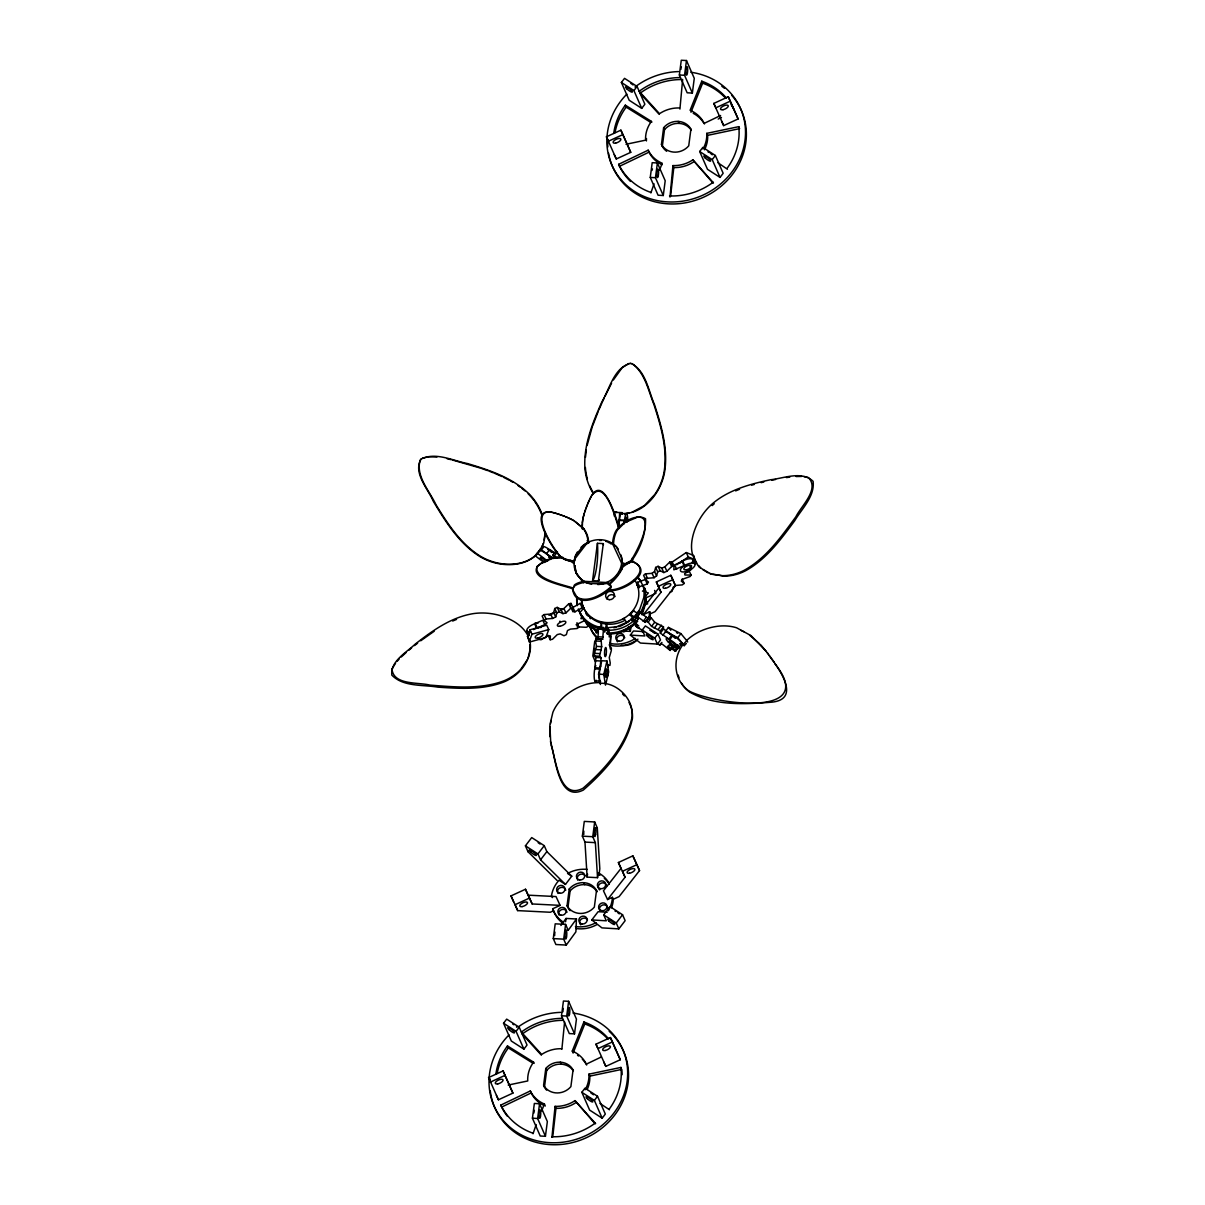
<?xml version="1.0" encoding="UTF-8"?>
<svg xmlns="http://www.w3.org/2000/svg" width="1205" height="1205" viewBox="0 0 1205 1205"><rect width="100%" height="100%" fill="white"/><g stroke="black" fill="none" stroke-linecap="round" stroke-linejoin="round"><path stroke-width="1.5" d="M594.381 655.942L599.578 656.213L601.129 657.719L599.924 669.091L594.728 668.82L595.933 657.448L594.381 655.942L594.442 653.321L596.49 646.377L595.511 640.955L595.827 638.499L602.651 639.283L603.6 627.534L598.403 627.263L598.057 636.782L597.454 639.012L595.827 638.499M599.578 656.213L601.687 646.663L601.024 638.77M582.301 523.949L582.437 529.221M576.954 622.684L578.987 627.082L577.12 628.528L570.507 629.085L567.48 630.561L566.365 634.628L563.955 635.743L560.25 633.89L557.267 634.583L552.477 639.283L550.173 639.75L550.354 635.984L548.215 635.698L541.015 639.765L539.433 639.463M570.869 605.889L570.989 603.389L568.685 603.856L563.895 608.555L560.912 609.248L557.192 607.38L554.782 608.495L553.667 612.562L555.716 616.96L552.688 618.436L546.076 618.993L544.208 620.455L547.085 622.804L544.826 624.672L536.647 628.212L534.598 623.813L542.777 620.274L544.826 624.672M580.735 611.568L583.762 608.058L582.181 607.757L574.981 611.824L572.842 611.553L573.023 607.787L570.718 608.254L565.928 612.938L562.946 613.631L559.24 611.779L557.192 607.38M671.848 564.181L671.968 561.666L669.664 562.133L664.874 566.832L661.786 568.173L658.081 566.305L655.656 567.419L654.556 571.501L652.071 573.324L645.458 573.866L643.591 575.327L645.624 579.726L648.501 582.075L647.281 583.898L639.539 586.715L638.71 588.115L636.662 583.717L637.49 582.316L645.232 579.5L646.452 577.677M671.968 561.666L674.017 566.064L673.836 569.829L684.711 565.431L682.663 561.033L674.649 564.949L676.698 569.347M574.725 565.793L576.457 573.414M614.279 516.056L614.46 512.336L617.081 512.366L614.204 511.839M618.993 525.606L619.656 512.622L622.744 513.526M544.991 533.047L544.238 540.051M545.368 532.64L543.771 542.928L538.936 552.086M550.128 726.826L550.052 736.782M609.128 631.074L609.218 636.948L610.92 634.116L607.064 633.83M576.864 596.987C587.573 603.735 602.711 594.125 610.83 586.91A25.516 7.275 -0.4 0 0 607.275 582.557L583.792 581.307A25.516 7.275 -0.4 0 0 574.454 584.967L572.631 589.652L576.864 596.987L577.316 605.317M585.464 457.328L586.308 449.932M600.527 627.91L601.491 622.593L606.687 622.88L607.606 631.45L608.314 628.257M606.687 622.88L604.744 632.158L603.6 627.534M618.527 526.947L619.099 520.349L624.582 520.439L619.099 520.349M624.009 523.934L624.295 520.635M551.935 1137.324L555.083 1106.356A31.059 28.378 -23.7 0 0 575.011 1100.632L595.632 1123.632M561.861 1049.359L564.603 1021.961M552.734 1136.902L555.957 1108.329L555.083 1106.356M669.995 197.048L672.932 165.582A31.059 28.378 -23.7 0 0 692.86 159.858L713.465 182.859M679.921 109.083L682.648 79.394M670.582 196.129L673.806 167.555L672.932 165.582M575.131 565.748L575.388 570.296M599.352 579.59A24.236 4.76 -86.9 0 1 598.418 580.976L592.559 580.659L597.439 543.304L603.298 543.621A24.236 4.76 -86.9 0 1 603.389 544.916M650.263 177.436L652.191 162.69L657.388 162.961L665.205 180.75L663.277 195.511L658.081 195.225L650.263 177.436L655.46 177.722L663.277 195.511M598.418 580.976L603.298 543.621M560.897 925.515L566.049 918.436L576.442 918.993L575.885 931.857L566.275 945.066L555.882 944.509L553.276 938.59L555.204 923.828L565.597 924.386L568.203 930.32L565.597 930.185M532.429 1118.21L534.357 1103.464L539.554 1103.75L547.356 1121.539L545.428 1136.285L540.232 1136.014L532.429 1118.21L537.626 1118.496L545.428 1136.285M594.743 641.211L592.815 655.957L595.421 661.891M655.46 177.722L657.388 162.961M666.696 151.288A16.584 15.153 -23.7 0 1 662.313 146.362L661.455 144.374L663.624 127.7A16.584 15.153 -23.7 0 1 690.917 129.161L691.188 129.779M662.313 146.362L664.497 129.688L663.624 127.7M537.626 1118.496L539.554 1103.75M546.648 1090.164A16.584 15.153 -23.7 0 1 544.479 1087.136L543.606 1085.163L545.79 1068.489A16.584 15.153 -23.7 0 1 573.068 1069.95L573.399 1070.688M569.242 888.989L570.101 890.962L567.932 907.651L567.058 905.663L569.242 888.989A16.584 15.153 -23.7 0 1 596.52 890.45L597.062 891.685M565.612 921.735L566.049 918.436M566.275 945.066L563.669 939.147L565.597 924.386M544.479 1087.136L546.648 1070.462L545.79 1068.489M679.349 74.996L681.277 60.25L686.473 60.521L694.276 78.31L692.363 93.071L687.166 92.785L679.349 74.996L684.545 75.282L692.363 93.071M609.338 883.732A31.059 28.378 -23.7 0 0 598.177 872.736L597.529 877.677L587.136 877.12L584.967 842.084L582.361 836.15L584.289 821.403L594.683 821.961L597.288 827.88L599.819 868.76L599.051 874.71A31.059 28.378 -23.7 0 1 599.985 875.237M610.227 648.968L610.784 636.089M561.5 1015.785L563.428 1001.024L568.624 1001.31L576.442 1019.099L574.514 1033.845L569.317 1033.574L561.5 1015.785L566.696 1016.056L574.514 1033.845M684.545 75.282L686.473 60.521M566.696 1016.056L568.624 1001.31M587.136 877.12L587.543 874.077M597.529 877.677L595.36 842.641L592.755 836.707L594.683 821.961M690.917 129.161L688.733 145.835A16.584 15.153 -23.7 0 1 661.455 144.374M573.068 1069.95L570.884 1086.624A16.584 15.153 -23.7 0 1 543.606 1085.163M596.52 890.45L594.336 907.124A16.584 15.153 -23.7 0 1 567.058 905.663M621.84 630.938L630.366 631.39L631.043 626.118M582.211 522.774L583.009 518.587M582.693 520.379L582.045 528.091M391.987 669.227C393.704 685.344 418.15 682.09 429.929 685.103C454.556 687.001 480.418 689.637 504.052 680.78A55.912 47.266 20.3 0 0 513.405 675.719A56.59 47.839 20.3 0 0 520.696 669.393L527.474 659.466M642.069 614.927L646.196 601.717L644.494 588.341M550.549 723.572L551.182 720.364M582.768 519.204L583.838 515.032M587.121 445.443L592.062 427.474M551.047 744.991C556.002 758.819 559.195 801.054 583.039 788.221C604.684 769.332 626.374 745.503 632.143 716.553A55.912 40.036 -8.8 0 0 631.54 708.133A56.59 40.518 -8.8 0 0 628.769 700.647C623.211 690.345 611.583 682.512 599.97 683.31L598.554 674.152L601.777 660.747L606.974 661.018L608.676 671.998L605.919 683.506M599.97 683.31L600.135 682.663C587.257 682.181 574.71 687.724 565.024 695.978A56.575 40.503 -8.8 0 0 555.942 706.416A55.942 40.051 -8.8 0 0 552.884 712.321L549.857 724.988L550.775 743.485M605.513 685.148L603.75 674.423L606.974 661.018M583.16 517.412L584.35 513.27M555.716 616.96L556.831 612.893L554.782 608.495M645.624 579.726L647.492 578.264L654.104 577.722L656.589 575.9L657.704 571.818L655.656 567.419M607.697 667.148L608.299 664.934L609.926 665.431L610.242 662.976L609.263 657.553L611.312 650.625L611.372 648.004L609.82 646.498L610.92 634.116M607.847 675.041L607.35 676.683L606.582 673.595M584.109 513.872L585.479 509.79M528.091 658.156L529.929 650.082L529.823 644.72M584.651 512.125L586.082 508.103M592.589 425.998L598.222 411.447M527.459 636.466L529.929 629.823L546.724 625.184L548.757 629.582L545.805 637.55L529.341 642.099L529.839 640.774L527.459 636.466L528.257 636.24C522.307 624.386 509.474 617.879 497.108 614.761A56.575 47.823 20.3 0 0 481.036 612.999A55.942 47.296 20.3 0 0 472.902 613.691C450.881 617.367 432.218 630.818 415.017 644.268C406.13 652.733 390.435 661.063 391.806 675.116C403.298 687.076 422.804 684.561 438.002 687.166C459.843 688.597 482.708 690.073 503.554 682.105A55.912 47.266 20.3 0 0 512.908 677.044A56.59 47.839 20.3 0 0 520.214 670.718C527.429 662.795 532.233 651.559 529.839 640.774M528.257 636.24L527.775 637.566A27.82 23.528 20.3 0 1 529.191 641.527M529.507 640.864L531.962 634.207L529.929 629.823M542.235 546.468L543.395 543.35M585.841 508.706L586.715 506.431M586.474 507.034L587.347 504.805M650.881 192.966L654.029 183.793M659.512 170.101L662.253 163.262A31.059 28.378 -23.7 0 1 648.17 150.188L618.647 164.317L619.506 166.305A63.805 58.277 -23.7 0 0 630.501 181.428M726.449 98.072A63.805 58.277 -23.7 0 0 701.762 81.187L690.104 110.288A31.059 28.378 -23.7 0 1 704.187 123.362L704.458 123.979M690.977 112.261L702.62 83.175L701.762 81.187M533.032 1133.754L536.195 1124.581M541.663 1110.889L544.404 1104.036A31.059 28.378 -23.7 0 1 530.321 1090.962L500.798 1105.105L501.672 1107.079A63.805 58.277 -23.7 0 0 507.245 1116.116M583.913 1021.976L584.787 1023.949L573.128 1053.034L572.27 1051.061L583.913 1021.976A63.805 58.277 -23.7 0 1 608.6 1038.861M587.121 505.407L587.995 503.208M587.754 503.826L588.643 501.672M598.825 410.016L601.867 403.088M588.402 502.289L589.305 500.195M602.485 401.717L604.323 397.725M589.064 500.798L589.953 498.78M604.925 396.43L611.583 383.16M392.062 668.85L395.526 663.247M649.239 616.599L648.456 618.21L646.332 617.246L638.876 611.312L635.728 615.424L645.293 622.337L649.239 616.599L651.333 617.954L654.722 622.262L663.458 626.826L663.473 629.04L660.325 633.152L669.784 639.629L672.932 635.502L663.473 629.04M657.719 643.816L659.813 645.157L660.596 643.545L662.72 644.509L670.161 650.444L672.269 647.703M589.712 499.382L591.278 496.174M590.375 498.042C602.756 472.42 616.553 518.27 618.978 527.685M641.632 613.948L645.76 600.738L644.057 587.347M420.244 459.858C415.228 475.885 429.567 490.977 435.999 504.759C447.838 524.07 460.747 544.042 480.418 556.228A55.912 54.662 41.9 0 0 491.068 561.168A56.59 55.325 41.9 0 0 501.747 563.729C516.011 565.778 533.288 562.117 540.473 549.043L552.236 558.126M688.191 572.059L689.019 570.643L691.068 575.041L690.239 576.457L682.497 579.259L681.277 581.081L684.154 583.446L682.286 584.892L675.659 585.449L673.173 587.272L672.074 591.339L669.664 592.453M613.375 379.967L622.157 367.706L628.889 363.488M591.715 495.601C605.317 477.767 615.815 519.611 618.737 528.302M617.201 530.26L624.928 522.533L637.174 517.307M583.747 528.679A25.516 21.389 -71.9 0 1 588.658 542.461L588.281 543.018M683.642 644.811L677.752 637.716L665.296 631.525L668.444 627.398L680.9 633.604L686.79 640.699L683.039 644.524C676.186 653.441 674.047 665.808 677.843 676.442A56.575 40.669 -39.7 0 0 683.913 686.579A55.942 40.217 -39.7 0 0 688.477 690.646C710.137 703.283 820.454 720.078 774.695 663.503M537.038 566.712C533.74 579.319 564.226 584.847 573.023 588.01M568.203 930.32L576.442 918.993M621.373 82.467L624.536 78.355L637.068 86.444L644.886 104.233L641.723 108.36L629.191 100.256L621.373 82.467L633.92 90.571L641.723 108.36M633.92 90.571L637.068 86.444M699.668 151.514L702.831 147.402L715.363 155.49L723.166 173.294L720.018 177.406L707.486 169.303L699.668 151.514L712.215 159.617L720.018 177.406M712.215 159.617L715.363 155.49M535.457 555.249L540.473 549.043M541.06 550.067L543.033 547.492M555.279 553.381L549.872 549.54L546.377 553.743L553.472 558.457M552.718 555.294L555.867 551.167L557.463 551.845L554.315 555.957L552.718 555.294L554.496 557.9M631.42 618.858L635.803 621.147L629.989 614.821L633.137 610.709L637.852 613.405M629.989 614.821L633.815 610.528M637.325 616.101L640.473 611.974M630.336 635.11L644.826 635.969L642.22 630.049L645.383 625.922L657.915 634.026L660.521 639.945L657.358 644.073L640.457 643.063L630.336 635.11L633.484 630.983L644.359 631.631M643.169 621.373L646.332 617.246M645.293 622.337L647.401 619.581M660.325 633.152L660.31 630.953L651.559 626.374L648.17 622.066L651.333 617.954M651.559 626.374L654.722 622.262M654.24 628.167L657.403 624.039M658.276 629.281L661.44 625.169M657.358 644.073L654.752 638.138L657.915 634.026M660.31 630.953L663.458 626.826M662.84 635.276L666.004 631.149M659.813 645.157L661.907 642.416M669.046 638.831L672.194 634.704M670.161 650.444L667.495 646.528L670.598 643.681M677.752 637.716L680.9 633.604M677.632 645.293L675.93 647.778L678.038 645.037M557.072 880.433L528.016 851.739L525.41 845.82L531.721 837.58L544.253 845.669L546.859 851.604L571.757 876.186L565.461 884.425L559 880.253L557.026 882.663A31.059 28.378 -23.7 0 0 551.348 896.686M668.489 646.422L675.237 651.227L678.385 647.115M675.237 651.227L678.008 648.305M678.807 647.522L681.955 643.395M528.016 851.739L529.582 849.691M565.461 884.425L540.548 859.843L537.942 853.908L544.253 845.669M540.548 859.843L546.859 851.604M503.539 1023.241L506.687 1019.129L519.235 1027.232L527.037 1045.021L523.889 1049.133L511.342 1041.045L503.539 1023.241L516.071 1031.344L523.889 1049.133M591.806 919.927L606.311 920.801L603.705 914.866L610.016 906.627L622.548 914.731L625.154 920.65L618.843 928.889L601.928 927.88L591.806 919.927L598.117 911.688L607.184 912.23M516.071 1031.344L519.235 1027.232M618.843 928.889L616.237 922.97L622.548 914.731M581.834 1092.302L584.982 1088.175L597.514 1096.279L605.332 1114.068L602.169 1118.18L589.637 1110.091L581.834 1092.302L594.366 1100.391L602.169 1118.18M594.366 1100.391L597.514 1096.279M645.82 604.609L658.954 587.874L656.348 581.94L670.824 575.282L672.857 579.68L658.397 586.338L661.003 592.273L643.47 614.58L649.329 611.899L650.203 613.872L655.023 611.658L675.463 585.615L670.824 575.282M607.561 899.548L625.079 877.225L622.473 871.305L636.933 864.648L632.851 855.851L618.391 862.509L620.997 868.428L603.464 890.751L607.561 899.548L612.411 897.318L613.27 899.292A31.059 28.378 -23.7 0 1 611.583 907.711M636.933 864.648L639.539 870.582L619.099 896.61L613.27 899.292M645.323 596.415L648.335 592.92L646.467 592.423L645.112 589.501M537.551 566.124C528.814 579.228 564.271 585.555 572.27 588.688M637.325 620.093C629.808 628.784 618.12 633.755 606.627 632.836M637.746 621.087C630.32 629.673 618.828 634.628 607.471 633.86M535.743 555.475C526.6 563.804 513.27 565.717 501.385 564.136A56.59 55.325 41.9 0 1 490.691 561.59A55.912 54.662 41.9 0 1 480.042 556.65C459.12 543.621 445.805 522.021 433.363 501.385C428.016 488.748 412.411 472.496 421.389 458.698M397.198 661.229L399.111 659.15M632.971 617.578L630.953 619.611M633.92 619.747L632.429 621.283M630.516 561.199C635.381 554.526 656.544 515.168 637.174 517.186M658.081 566.305L660.114 570.703L663.835 572.571L666.922 571.23L671.712 566.531L674.017 566.064M536.812 566.802L541.256 563.217M401.235 657.011L406.085 652.568M687.724 641.994L686.549 640.578C694.999 632.459 706.326 627.685 717.879 626.239A56.59 40.684 -39.7 0 1 727.338 626.028A55.912 40.202 -39.7 0 1 736.601 627.79L751.046 635.638L766.35 651.513M537.415 566.214C544.419 560.551 553.457 555.625 562.795 557.252M408.751 650.278L411.583 647.959M629.326 621.012L628.182 621.885M414.52 645.594L417.593 643.199M553.667 612.562L550.655 614.038L544.042 614.595L542.16 616.056L544.208 620.455M420.741 640.774L434.222 631.224M627.594 622.307L621.313 625.726M710.98 574.017L699.277 567.194L694.095 559.948L694.788 559.481L692.739 555.083L686.248 552.553L671.712 562.343L673.083 565.265M676.668 564.784L688.296 556.951L694.788 559.481M709.685 573.505L724.039 576.186A56.575 48.155 -68.7 0 0 738.288 573.821A55.942 47.613 -68.7 0 0 745.413 570.839C766.38 559.406 780.78 539.509 794.713 520.726C801.852 508.631 815.002 496.37 813.104 481.307C801.943 470.507 783.928 478.34 770.432 479.771C750.173 484.079 729.176 489.682 712.968 503.253A55.912 47.598 -68.7 0 0 705 511.477A56.59 48.17 -68.7 0 0 698.93 520.575C693.357 530.757 689.396 544.404 692.739 555.083M692.318 562.524L695.39 560.461L696.821 563.096M642.446 591.188L645.172 589.471L644.796 588.13M421.027 459.105C435.562 451.724 452.734 460.671 467.54 463.564C489.2 470.07 511.779 477.481 528.528 493.387A55.942 54.692 41.9 0 1 534.116 499.729A56.575 55.309 41.9 0 1 541.994 514.008M638.891 578.777L637.822 577.587A32.987 30.14 -23.7 0 1 642.566 585.073L643.47 587.377A34.493 31.511 -23.7 0 1 643.801 597.529L639.765 609.263A34.493 31.511 -23.7 0 1 626.525 622.458L616.794 626.69L605.678 627.971M541.437 563.337L552.568 558.337L562.042 557.945M623 618.903L623.994 618.316L626.525 622.458M572.947 607.425L580.132 603.359L581.714 603.66L583.762 608.058M645.895 597.876L655.942 593.327L654.586 590.405M704.187 123.362L720.59 115.514M619.506 166.305L649.043 152.161A31.059 28.378 -23.7 0 0 661.997 164.739M718.18 119.054L721.464 117.488M572.27 1051.061A31.059 28.378 -23.7 0 1 586.353 1064.136L601.114 1057.071M501.672 1107.079L531.194 1092.935A31.059 28.378 -23.7 0 0 544.148 1105.512M616.282 158.985L606.431 136.798L620.891 130.155L630.742 152.342L616.282 158.985L614.234 154.586M622.94 134.553L608.48 141.196L606.431 136.798M723.663 125.606L713.812 103.419L728.272 96.761L738.123 118.949L723.663 125.606L721.614 121.208M730.305 101.16L715.845 107.817L713.812 103.419M548.983 615.333L555.415 612.366M560.235 610.152L563.443 608.676M556.831 612.893L559.24 611.779M657.704 571.818L660.114 570.703M588.582 626.208L586.217 627.293L577.165 626.841M513.616 901.822L511.01 895.887L525.485 889.245L532.173 903.961L560.099 905.362L556.017 896.565L528.091 895.164L525.485 889.245M529.567 898.026L515.107 904.684L517.698 910.618L550.293 912.26L553.517 910.769L552.658 908.796L560.099 905.362M498.433 1099.773L488.582 1077.586L503.057 1070.929L512.908 1093.116L498.433 1099.773L496.4 1095.375M505.091 1075.327L490.631 1081.985L488.582 1077.586M605.814 1066.38L595.963 1044.193L610.423 1037.55L620.274 1059.737L605.814 1066.38L603.765 1061.982M612.471 1041.933L597.996 1048.591L595.963 1044.193M452.673 621.027L456.544 619.415M735.637 490.887L739.569 489.275M422.488 458.186L428.588 456.755L436.948 457.057M620.65 625.982L618.617 626.675M631.977 512.261L644.344 505.648L654.797 494.472A56.575 55.46 -89.5 0 0 662.087 479.891A55.942 54.843 -89.5 0 0 664.136 471.712C667.691 448.847 660.912 426.043 653.923 404.503C648.426 390.721 645.247 374.107 633.212 364.332M584.576 620.605L576.111 624.717L578.987 627.082M751.664 485.193L754.375 484.425M587.483 543.53L586.368 543.862A19.401 16.268 -71.9 0 0 583.627 545.082L575.629 555.535A20.364 17.081 -71.9 0 0 574.77 560.732A25.335 21.253 -71.9 0 1 561.078 557.252C554.195 551.709 527.895 510.468 549.555 511.929M531.962 634.207L548.757 629.582M761.138 482.663L763.819 482M616.568 627.233L613.782 627.745M626.028 144.284L645.579 140.172A31.059 28.378 -23.7 0 1 651.423 121.389L625.32 105.166A63.805 58.277 -23.7 0 0 613.722 133.424M703.027 148.968A31.059 28.378 -23.7 0 0 706.778 133.363L738.77 126.661L739.268 127.775M704.503 149.812A31.059 28.378 -23.7 0 0 707.651 135.352L739.644 128.634M508.194 1085.057L527.73 1080.96A31.059 28.378 -23.7 0 1 533.574 1062.162L507.471 1045.94A63.805 58.277 -23.7 0 0 495.873 1074.197M585.178 1089.742A31.059 28.378 -23.7 0 0 588.944 1074.152L620.921 1067.434L621.253 1068.172M587.212 1089.44A31.059 28.378 -23.7 0 0 589.802 1076.125L621.795 1069.407A63.805 58.277 -23.7 0 1 622.142 1074.724M771.727 480.268L775.568 479.485M588.552 542.476L587.317 542.747L574.469 559.421L574.393 561.078A25.516 21.389 -71.9 0 1 561.696 557.478C554.903 552.056 530.381 513.405 548.38 511.794M786.458 477.587L789.817 477.12M625.998 513.496L629.266 513.074M632.52 561.711C656.364 571.577 623.256 591.745 610.408 590.571M630.516 363.368C613.993 367.525 609.745 388.673 601.958 401.717C592.785 422.413 583.687 444.374 584.862 467.465A55.912 54.828 -89.5 0 0 586.865 479.063A56.59 55.49 -89.5 0 0 590.857 489.32L592.574 492.468M796.053 476.532L801.551 476.442M599.518 540.427L601.385 540.458M622.232 513.526C635.833 514.143 647.883 505.226 655.324 494.472A56.575 55.46 -89.5 0 0 662.599 479.906A55.942 54.843 -89.5 0 0 664.663 471.712C668.203 448.847 661.425 426.058 654.451 404.503C648.38 390.676 645.985 371.381 631.616 363.654M691.068 575.041L684.982 575.026L684.606 573.701L691.399 569.378L690.57 567.57M583.913 618.632L580.87 618.617L581.744 616.87L579.726 612.727M568.564 872.947A31.059 28.378 -23.7 0 1 585.043 869.257L587.362 869.423M614.46 512.336L622.277 512.637M622.172 513.933L621.84 513.902A7.968 1.567 -86.9 0 0 620.018 515.861A7.968 1.567 -86.9 0 0 619.295 524.747M624.762 514.068L627.037 514.189M600.949 622.97L606.145 623.256M597.921 628.889L603.102 629.176M603.569 630.185L607.034 630.366M598.057 636.782L603.253 637.053M597.454 639.012L602.651 639.283M595.511 640.955L600.708 641.241M596.49 646.377L601.687 646.663M596.114 649.57L601.31 649.841M594.442 653.321L599.638 653.592M595.933 657.448L601.129 657.719M595.888 660.747L601.084 661.018M594.622 667.736L599.819 668.007M598.554 674.152L603.75 674.423M594.803 680.825L600 681.111M594.683 827.745L597.288 827.88M582.361 836.15L592.755 836.707M584.967 842.084L595.36 842.641M553.276 938.59L563.669 939.147M609.173 630.155L608.133 630.095M575.448 926.6L578.536 926.856A31.059 28.378 -23.7 0 0 596.008 922.638M576.306 928.573L579.409 928.844A31.059 28.378 -23.7 0 0 596.882 924.627M803.976 476.623L808.118 477.451M548.923 511.718L550.806 512.125M630.004 363.353L632.128 363.654M600.828 627.428C590.842 625.666 581.699 618.662 578.34 608.947M550.173 511.914L552.131 512.381M712.758 574.454L722.729 575.674A56.575 48.155 -68.7 0 0 736.978 573.324A55.942 47.613 -68.7 0 0 744.103 570.342C766.305 558.126 781.232 536.737 795.887 516.749C801.25 505.859 819.746 489.335 808.495 477.617M447.16 458.789L450.911 459.632M551.498 512.17L553.502 512.697M452.206 459.949L480.238 468.022M552.869 512.502L554.948 513.089M554.315 512.878L556.439 513.511M609.534 589.802C622.383 590.977 655.49 570.808 631.631 560.943A25.516 7.426 -48.8 0 0 622.593 565.748A22.353 6.507 -48.8 0 1 621.66 568.112M555.806 513.315L557.96 513.993M557.343 513.782L559.542 514.505M605.663 541.286L606.748 541.663M481.714 468.534L487.603 470.613M558.909 514.294L561.153 515.062M560.521 514.851L562.795 515.635M598.358 631.134L587.468 624.552L580.509 613.887M598.418 631.992L587.347 625.003L580.705 614.158M562.163 515.424L564.452 516.252M489.079 471.14L493.463 472.842M563.82 516.041L566.124 516.9M692.453 555.279L693.764 555.791M694.095 559.948L695.39 560.461M565.491 516.689L567.796 517.578M617.231 530.321A25.335 14.46 83.1 0 0 613.496 544.75A20.349 11.613 83.1 0 1 616.463 546.829L621.644 557.99A20.38 11.628 83.1 0 1 622.096 563.262A25.335 14.46 83.1 0 0 631.48 561.018C640.201 549.269 646.136 533.423 645.519 518.752C636.27 513.104 621.946 522.277 616.207 530.381A25.516 14.565 83.1 0 0 612.547 543.726L621.78 563.503A25.516 14.565 83.1 0 0 630.501 561.168M494.924 473.445L502.078 476.562M567.163 517.382L572.737 519.912M740.879 630.351L743.877 631.706M568.82 518.105L574.318 520.786M607.817 542.114L609.353 542.883M503.479 477.255L508.962 480.057M679.771 643.726L682.738 645.202M675.93 647.778L670.101 644.72L675.9 651.046M708.073 572.812L702.846 569.649M643.048 630.607L636.843 627.052L635.427 625.515L638.786 626.013L631.736 620.093M510.318 480.78L512.938 482.316M573.685 520.575L583.777 528.649M717.834 162.66L727.428 169.257M625.32 105.166L626.178 107.14L650.745 122.398M599.985 1103.434L609.474 1109.775M507.471 1045.94L508.344 1047.913L532.911 1063.187M610.348 543.47L611.297 544.088M646.091 620.711L648.17 622.066M642.22 630.049L654.752 638.138M525.41 845.82L537.942 853.908M567.555 873.474L571.757 876.186M603.705 914.866L616.237 922.97M575.237 521.509L583.145 528.438A25.335 21.253 -71.9 0 1 588.04 542.506M630.652 614.64L638.394 619.34L635.728 615.424M518.014 485.525L520.409 487.257M749.54 635.08L759.692 643.816M537.325 553.17L547.612 561.108M544.027 562.554L535.366 555.897A27.82 27.203 41.9 0 0 538.123 553.095M521.614 488.13L524.988 490.887M583.807 582.557L576.939 574.303M554.315 555.957L556.65 558.066M590.601 618.677L589.667 617.788M583.356 582.602L576.653 573.761M622.548 693.975L624.431 695.918M698.569 565.507L700.587 567.691M659.18 114.339L640.036 93.282A63.805 58.277 -23.7 0 1 680.885 79.545M692.86 159.858L712.863 182.904M541.331 1055.128L522.187 1034.071A63.805 58.277 -23.7 0 1 563.051 1020.319M575.011 1100.632L595.029 1123.678M637.927 577.195L641.286 581.638M760.822 644.886L768.413 654.179M683.039 644.524L684.229 645.94M668.444 627.398L670.808 630.245M588.371 616.373L586.157 613.27M639.403 579.394L640.849 581.292M767.239 652.764L774.122 662.268M769.212 655.46C777.993 667.525 801.897 698.855 772.059 702.154C744.69 704.277 714.294 706.145 689.652 692.062A55.942 40.217 -39.7 0 1 685.088 688.01A56.575 40.669 -39.7 0 1 681.533 683.22M593.101 492.483L591.384 489.32A56.59 55.49 -89.5 0 1 589.848 486.037M586.745 614.942L586.187 613.797M576.382 573.219L576.969 574.499M636.827 583.943L637.882 586.428M738.123 118.949L728.272 96.761M630.742 152.342L620.891 130.155M692.89 559.798L694.924 564.196A7.968 3.238 -24.9 0 1 685.208 571.757A7.968 3.238 -24.9 0 1 682.949 566.621A7.968 3.238 -24.9 0 1 694.924 564.196M686.248 552.553L688.296 556.951M689.923 566.184L690.314 567.013M681.849 560.882L683.883 565.281M682.105 579.048L684.154 583.446M669.664 562.133L671.712 566.531M673.414 581.217L675.463 585.615M664.874 566.832L666.922 571.23M661.786 568.173L663.835 572.571M654.556 571.501L656.589 575.9M656.348 581.94L658.397 586.338M652.071 573.324L654.104 577.722M658.954 587.874L661.003 592.273M645.458 573.866L647.492 578.264M645.232 579.5L647.281 583.898M637.49 582.316L639.539 586.715M580.132 603.359L582.181 607.757M570.989 603.389L574.981 611.824M571.486 608.615L572.842 611.553M568.685 603.856L570.718 608.254M563.895 608.555L565.928 612.938M560.912 609.248L562.946 613.631M550.655 614.038L552.688 618.436M544.042 614.595L546.076 618.993M548.124 635.351L550.173 639.75M535.035 623.09L537.084 627.489M636.481 863.985L632.851 855.851M637.159 865.446L639.539 870.582M526.916 630.818L528.965 635.216M618.391 862.509L625.079 877.225M620.274 1059.737L610.423 1037.55M528.091 895.164L532.173 903.961M511.01 895.887L517.698 910.618M512.908 1093.116L503.057 1070.929M576.126 572.691L576.698 573.957M706.778 133.363L707.651 135.352M678.189 121.404L679.063 123.377M651.423 121.389L651.8 122.247M648.17 150.188L649.043 152.161M628.408 626.946L630.366 631.39M598.177 872.736L599.051 874.71M583.792 882.693L584.666 884.666M588.944 1074.152L589.802 1076.125M560.34 1062.177L561.214 1064.166M533.574 1062.162L534.116 1063.397M544.404 1104.036L545.278 1106.024M530.321 1090.962L531.194 1092.935M576.231 572.887L575.523 570.808M552.658 908.796L554.646 913.45A31.059 28.378 -23.7 0 0 563.518 923.693M553.517 910.769L553.773 911.447A31.059 28.378 -23.7 0 0 563.548 922.307M678.159 675.011L679.033 677.858M550.504 741.647C555.4 756.394 557.794 802.786 583.325 790.058C604.97 771.17 626.66 747.326 632.429 718.391A55.912 40.036 -8.8 0 0 631.812 709.971A56.59 40.518 -8.8 0 0 629.04 702.485M600.135 682.663L600.406 684.5M622.593 565.748L622.669 566.712M632.429 557.99L632.67 561.711M601.491 622.593L601.672 626.344M615.032 911.085A4.248 0.889 37.4 0 1 616.132 911.598M617.653 912.577A4.248 0.889 37.4 0 1 619.28 913.887M554.677 935.607A4.248 0.828 -86.9 0 1 554.933 932.067M538.153 842.732A4.248 0.889 37.4 0 1 540.066 844.057M583.838 834.372A4.248 0.828 -86.9 0 1 583.823 831.119M570.101 910.664A16.584 15.153 -23.7 0 1 568.383 908.434M570.101 890.962A16.584 15.153 -23.7 0 1 596.927 891.64M612.411 897.318A31.059 28.378 -23.7 0 1 608.374 910.709M577.828 880.237A4.248 3.886 -23.7 0 1 579.334 874.77A4.248 3.886 -23.7 0 1 585.058 875.809M558.036 893.477A4.248 3.886 -23.7 0 1 560.174 887.708A4.248 3.886 -23.7 0 1 565.763 890.224M559.015 915.047A4.248 3.886 -23.7 0 1 561.666 909.609A4.248 3.886 -23.7 0 1 566.998 912.275M580.75 924.868A4.248 3.886 -23.7 0 1 581.397 919.023A4.248 3.886 -23.7 0 1 587.483 919.837M599.653 910.242A4.248 3.886 -23.7 0 1 602.771 904.985A4.248 3.886 -23.7 0 1 607.802 908.103M599.668 889.908A4.248 3.886 -23.7 0 1 600.512 883.401A4.248 3.886 -23.7 0 1 606.597 886.127M552.357 897.605A31.059 28.378 -23.7 0 1 552.553 896.55M604.323 878.355A31.059 28.378 -23.7 0 1 609.143 883.928M649.977 611.673A31.059 28.378 -23.7 0 1 650.158 617.517M637.942 639.162A31.059 28.378 -23.7 0 1 609.082 644.946M598.283 639.268A31.059 28.378 -23.7 0 1 590.209 627.278M645.112 599.759A31.059 28.378 -23.7 0 1 647.07 602.801M650.173 630.305A4.248 0.889 37.4 0 1 654.646 633.182M594.261 651.303A4.248 0.828 -86.9 0 1 594.668 648.456M630.787 627.775A16.584 15.153 -23.7 0 1 630.034 628.453M625.606 631.179A16.584 15.153 -23.7 0 1 623.618 631.902M645.594 599.789A31.059 28.378 -23.7 0 1 647.672 604.021M649.329 611.899A31.059 28.378 -23.7 0 1 648.742 619.219M642.837 631.54A31.059 28.378 -23.7 0 1 642.386 632.098M635.396 638.379A31.059 28.378 -23.7 0 1 609.835 643.38M598.373 638.063A31.059 28.378 -23.7 0 1 589.561 625.937M596.535 633.167A4.248 3.886 -23.7 0 1 595.827 631.932M598.087 632.459A4.248 3.886 -23.7 0 1 594.848 629.597M617.427 641.813A4.248 3.886 -23.7 0 1 618.873 635.924A4.248 3.886 -23.7 0 1 624.777 637.761M636.406 625.907A4.248 3.886 -23.7 0 1 636.858 624.461M639.313 627.986A4.248 3.886 -23.7 0 1 635.984 622.488M590.962 1093.071A4.248 0.889 37.4 0 1 593.478 1094.773M533.92 1112.968A4.248 0.828 -86.9 0 1 534.387 1110.332M512.667 1024.024A4.248 0.889 37.4 0 1 513.872 1024.762M516.418 1026.826A4.248 0.889 37.4 0 1 516.915 1027.338M562.916 1011.778A4.248 0.828 -86.9 0 1 563.322 1008.449M572.993 1013.028A70.282 64.211 -23.7 0 1 622.157 1099.005A70.282 64.211 -23.7 0 1 519.732 1134.025A70.282 64.211 -23.7 0 1 509.007 1034.899M518.572 1026.72A70.282 64.211 -23.7 0 1 560.626 1012.366M609.188 1031.284A70.282 64.211 -23.7 0 1 588.537 1136.661A70.282 64.211 -23.7 0 1 490.269 1090.841M489.908 1081.713A70.282 64.211 -23.7 0 1 490.074 1078.776M546.648 1070.462A16.584 15.153 -23.7 0 1 572.962 1070.356M620.921 1067.434A63.805 58.277 -23.7 0 1 609.203 1109.157M595.36 1123.015A63.805 58.277 -23.7 0 1 551.664 1136.707M532.761 1133.137A63.805 58.277 -23.7 0 1 500.798 1105.105M562.178 1018.346A63.805 58.277 -23.7 0 0 521.328 1032.083L541.663 1054.465A31.059 28.378 -23.7 0 1 561.59 1048.742M614.671 1047.672A63.805 58.277 -23.7 0 1 615.875 1050.007M497.168 1073.444A63.805 58.277 -23.7 0 1 508.344 1047.913M584.787 1023.949A63.805 58.277 -23.7 0 1 607.666 1038.8M575.885 1102.62A31.059 28.378 -23.7 0 1 555.957 1108.329M577.526 1055.324A31.059 28.378 -23.7 0 1 578.566 1056.017M582.331 1059.225A31.059 28.378 -23.7 0 1 586.669 1065.054M707.983 151.905A4.248 0.889 37.4 0 1 709.112 152.463M710.317 153.246A4.248 0.889 37.4 0 1 712.276 154.827M652.01 170.417A4.248 0.828 -86.9 0 1 652.492 168.971M630.818 83.416A4.248 0.889 37.4 0 1 633.017 84.953M680.885 69.363A4.248 0.828 -86.9 0 1 681.397 66.877M690.842 72.24A70.282 64.211 -23.7 0 1 739.99 158.232A70.282 64.211 -23.7 0 1 637.581 193.252A70.282 64.211 -23.7 0 1 626.856 94.126M634.96 87.016A70.282 64.211 -23.7 0 1 678.475 71.577M731.721 95.3A70.282 64.211 -23.7 0 1 704.624 196.731A70.282 64.211 -23.7 0 1 608.555 153.125M607.832 146.98A70.282 64.211 -23.7 0 1 607.742 140.94M721.825 86.263A70.282 64.211 -23.7 0 1 724.491 88.311M664.497 129.688A16.584 15.153 -23.7 0 1 691.324 130.351M738.77 126.661A63.805 58.277 -23.7 0 1 727.052 168.384M713.194 182.241A63.805 58.277 -23.7 0 1 669.513 195.933M650.61 192.348A63.805 58.277 -23.7 0 1 618.647 164.317M680.027 77.572A63.805 58.277 -23.7 0 0 639.162 91.309L659.512 113.692A31.059 28.378 -23.7 0 1 679.424 107.968M731.179 104.594A63.805 58.277 -23.7 0 1 733.709 109.218M615.017 132.671A63.805 58.277 -23.7 0 1 626.178 107.14M702.62 83.175A63.805 58.277 -23.7 0 1 725.515 98.027M693.719 161.832A31.059 28.378 -23.7 0 1 673.806 167.555M646.407 140.955A31.059 28.378 -23.7 0 1 646.498 138.515M693.221 113.3A31.059 28.378 -23.7 0 1 703.916 123.241M607.215 599.367A4.248 3.886 -23.7 0 1 615.107 596.535M636.33 640.714A16.584 15.153 -23.7 0 1 621.403 645.293M643.937 587.227A34.629 32.415 -25.7 0 1 621.479 628.061A34.629 32.415 -25.7 0 1 578.927 610.679M577.376 605.633A34.629 32.415 -25.7 0 1 576.728 597.198M634.463 579.665A29.191 26.661 -23.7 0 1 618.828 620.726A29.191 26.661 -23.7 0 1 581.307 598.945M634.357 623.648A29.191 26.661 -23.7 0 1 621.629 631.119M624.054 620.786A29.342 27.128 -14 0 1 581.608 599.638M621.027 554.993A24.205 22.112 -23.7 0 1 597.785 584.561M591.685 584.154A24.205 22.112 -23.7 0 1 577.376 552.026M580.991 547.401A24.205 22.112 -23.7 0 1 618.406 549.329M588.884 542.581A25.335 21.404 21.5 0 1 587.166 540.548M588.567 543.109A25.516 21.554 21.5 0 1 587.498 541.873M562.072 557.99A25.335 14.159 47.6 0 1 573.957 563.518M569.829 559.783A25.516 14.249 47.6 0 1 573.896 562.268M621.825 568.007A16.78 4.88 -48.8 0 1 610.513 582.572A22.684 6.612 -48.8 0 1 609.022 583.807M610.453 590.525A25.335 7.381 -48.8 0 1 609.203 589.365M609.248 584.997A25.335 7.381 -48.8 0 1 609.384 584.5L610.845 583.22A16.78 4.88 -48.8 0 0 622.142 568.745M621.976 568.85A21.72 6.326 -48.8 0 0 622.684 567.133A25.335 7.381 -48.8 0 1 632.474 561.756M609.564 589.772A25.516 7.426 -48.8 0 1 609.052 589.501M597.439 543.304A24.236 4.76 -86.9 0 1 592.559 580.659M623.798 563.021A24.205 22.112 -23.7 0 1 623.949 565.205M712.23 505.573A55.912 47.598 -68.7 0 1 714.264 503.75M694.683 558.759A27.82 23.678 -68.7 0 1 693.839 556.092M684.832 645.172A27.82 20.003 -39.7 0 1 686.338 643.425M676.472 632.565A4.248 0.889 37.4 0 1 677.722 633.333M674.228 637.234A4.248 0.889 37.4 0 1 675.267 637.942M534.553 501.265A56.575 55.309 41.9 0 1 541.617 514.43M528.167 493.794A55.942 54.692 41.9 0 1 533.74 500.15M545.037 562.178A4.248 0.889 37.4 0 1 540.653 558.533A4.248 0.889 37.4 0 1 541.949 557.99A4.248 0.889 37.4 0 1 546.498 561.56M548.923 556.68A4.248 0.889 37.4 0 1 549.435 557.192M550.113 558.081A4.248 0.889 37.4 0 1 550.263 558.502M587.392 479.063A55.912 54.828 -89.5 0 1 585.389 467.465M622.428 513.511A27.82 27.278 -89.5 0 1 621.132 513.39M679.786 563.217A7.968 3.238 -24.9 0 1 689.381 558.713A7.968 3.238 -24.9 0 1 692.363 562.042M669.92 634.327A7.968 1.672 37.4 0 1 679.409 640.307A7.968 1.672 37.4 0 1 680.192 644.042M650.203 630.155A4.639 0.979 37.4 0 1 654.902 633.303M674.107 637.234A4.248 0.889 37.4 0 1 675.297 637.972M600.647 681.668A7.968 1.567 -86.9 0 1 599.352 675.026A7.968 1.567 -86.9 0 1 600.933 666.064M596.219 680.283A7.968 1.567 -86.9 0 1 594.155 676.246A7.968 1.567 -86.9 0 1 595.888 665.642M529.206 635.592A7.968 3.238 -24.9 0 1 530.622 631.676M533.589 629.582A7.968 3.238 -24.9 0 1 541.15 627.444M528.513 631.857A7.968 3.238 -24.9 0 1 528.634 627.248A7.968 3.238 -24.9 0 1 538.108 623.06M560.069 621.208A4.639 1.883 -24.9 0 1 559.647 621.373M539.795 551.363A7.968 1.672 37.4 0 1 540.458 550.655M541.632 550.971A7.968 1.672 37.4 0 1 551.709 558.608M543.139 547.718A7.968 1.672 37.4 0 1 545.639 547.236A7.968 1.672 37.4 0 1 553.065 552.553M548.802 556.861A4.248 0.889 37.4 0 1 549.164 557.312M547.718 549.435A4.248 0.889 37.4 0 1 548.908 550.158M550.218 551.137A4.248 0.889 37.4 0 1 551.724 552.493M624.461 523.075A7.968 1.567 -86.9 0 1 626.299 513.661A7.968 1.567 -86.9 0 1 627.654 521.283M625.214 522.398A4.248 0.828 -86.9 0 1 626.299 517.322A4.248 0.828 -86.9 0 1 626.856 522.398M572.631 588.989C575.086 609.73 602.289 597.635 610.83 588.085A25.335 7.23 -0.4 0 0 606.657 583.446A20.38 5.814 -0.4 0 1 601.702 584.033L588.522 583.325A20.349 5.799 -0.4 0 1 584.771 582.286A25.335 7.23 -0.4 0 0 574.484 586.142L572.631 588.989M629.522 873.233A4.248 1.732 -24.9 0 0 634.884 869.242A4.248 1.732 -24.9 0 0 628.603 870.356A4.248 1.732 -24.9 0 0 629.522 873.233M608.977 921.057A4.248 0.889 37.4 0 0 614.61 924.491A4.248 0.889 37.4 0 0 610.242 920.078A4.248 0.889 37.4 0 0 608.977 921.057M566.516 937.068A4.248 0.828 -86.9 0 0 566.199 930.501A4.248 0.828 -86.9 0 0 565.085 936.631A4.248 0.828 -86.9 0 0 566.516 937.068M522.142 906.612A4.248 1.732 -24.9 0 0 527.519 902.62A4.248 1.732 -24.9 0 0 521.253 903.735A4.248 1.732 -24.9 0 0 522.142 906.612M530.652 851.98A4.248 0.889 37.4 0 0 536.3 855.46A4.248 0.889 37.4 0 0 531.992 851.061A4.248 0.889 37.4 0 0 530.652 851.98M595.601 834.583A4.248 0.828 -86.9 0 0 595.27 828.061A4.248 0.828 -86.9 0 0 594.17 834.237A4.248 0.828 -86.9 0 0 595.601 834.583M579.771 879.951A4.248 3.886 -23.7 0 0 584.53 874.529A4.248 3.886 -23.7 0 0 577.421 873.67A4.248 3.886 -23.7 0 0 579.771 879.951M559.933 893.221A4.248 3.886 -23.7 0 0 564.784 887.859A4.248 3.886 -23.7 0 0 557.689 886.88A4.248 3.886 -23.7 0 0 559.933 893.221M561.078 915.213A4.248 3.886 -23.7 0 0 566.019 909.926A4.248 3.886 -23.7 0 0 558.954 908.841A4.248 3.886 -23.7 0 0 561.078 915.213M582.196 923.979A4.248 3.886 -23.7 0 0 586.956 918.541A4.248 3.886 -23.7 0 0 579.846 917.683A4.248 3.886 -23.7 0 0 582.196 923.979M601.898 910.709A4.248 3.886 -23.7 0 0 606.763 905.347A4.248 3.886 -23.7 0 0 599.668 904.368A4.248 3.886 -23.7 0 0 601.898 910.709M600.617 888.688A4.248 3.886 -23.7 0 0 605.558 883.401A4.248 3.886 -23.7 0 0 598.493 882.301A4.248 3.886 -23.7 0 0 600.617 888.688M665.446 588.266A4.248 1.732 -24.9 0 0 670.808 584.274A4.248 1.732 -24.9 0 0 664.527 585.389A4.248 1.732 -24.9 0 0 665.446 588.266M647.492 636.24A4.248 0.889 37.4 0 0 653.125 639.674A4.248 0.889 37.4 0 0 648.757 635.261A4.248 0.889 37.4 0 0 647.492 636.24M619.144 641.211A4.248 3.886 -23.7 0 0 623.904 635.788A4.248 3.886 -23.7 0 0 616.779 634.914A4.248 3.886 -23.7 0 0 619.144 641.211M605.211 1050.489A4.248 1.732 -24.9 0 0 610.393 1046.452A4.248 1.732 -24.9 0 0 604.006 1047.748A4.248 1.732 -24.9 0 0 605.211 1050.489M587.212 1098.599A4.248 0.889 37.4 0 0 592.77 1101.897A4.248 0.889 37.4 0 0 588.221 1097.439A4.248 0.889 37.4 0 0 587.212 1098.599M540.442 1116.568A4.248 0.828 -86.9 0 0 540.186 1109.865A4.248 0.828 -86.9 0 0 539.042 1115.815A4.248 0.828 -86.9 0 0 540.442 1116.568M497.831 1083.882A4.248 1.732 -24.9 0 0 503.027 1079.846A4.248 1.732 -24.9 0 0 496.641 1081.141A4.248 1.732 -24.9 0 0 497.831 1083.882M508.917 1029.552A4.248 0.889 37.4 0 0 514.475 1032.851A4.248 0.889 37.4 0 0 509.926 1028.377A4.248 0.889 37.4 0 0 508.917 1029.552M569.513 1014.143A4.248 0.828 -86.9 0 0 569.272 1007.425A4.248 0.828 -86.9 0 0 568.112 1013.375A4.248 0.828 -86.9 0 0 569.513 1014.143M723.06 109.715A4.248 1.732 -24.9 0 0 728.242 105.678A4.248 1.732 -24.9 0 0 721.855 106.974A4.248 1.732 -24.9 0 0 723.06 109.715M705.061 157.825A4.248 0.889 37.4 0 0 710.604 161.124A4.248 0.889 37.4 0 0 706.07 156.65A4.248 0.889 37.4 0 0 705.061 157.825M658.276 175.794A4.248 0.828 -86.9 0 0 658.035 169.092A4.248 0.828 -86.9 0 0 656.876 175.041A4.248 0.828 -86.9 0 0 658.276 175.794M615.68 143.094A4.248 1.732 -24.9 0 0 620.861 139.072A4.248 1.732 -24.9 0 0 614.475 140.352A4.248 1.732 -24.9 0 0 615.68 143.094M626.766 88.778A4.248 0.889 37.4 0 0 632.309 92.077A4.248 0.889 37.4 0 0 627.775 87.603A4.248 0.889 37.4 0 0 626.766 88.778M687.362 73.354A4.248 0.828 -86.9 0 0 687.121 66.652A4.248 0.828 -86.9 0 0 685.961 72.601A4.248 0.828 -86.9 0 0 687.362 73.354M609.233 599.683A4.504 4.127 -23.7 0 0 614.249 593.884A4.504 4.127 -23.7 0 0 606.672 593.026A4.504 4.127 -23.7 0 0 609.233 599.683M606.808 675.493A4.248 0.828 -86.9 0 0 606.537 668.865A4.248 0.828 -86.9 0 0 605.392 674.905A4.248 0.828 -86.9 0 0 606.808 675.493M537.716 638.093A4.248 1.732 -24.9 0 0 542.913 634.071A4.248 1.732 -24.9 0 0 536.526 635.351A4.248 1.732 -24.9 0 0 537.716 638.093M686.368 569.784A4.248 1.732 -24.9 0 0 691.55 565.748A4.248 1.732 -24.9 0 0 685.163 567.043A4.248 1.732 -24.9 0 0 686.368 569.784M668.127 641.828A7.968 1.672 37.4 0 0 678.761 648.395A7.968 1.672 37.4 0 0 670.718 640.186A7.968 1.672 37.4 0 0 668.127 641.828M670.357 642.762A4.248 0.889 37.4 0 0 675.9 646.061A4.248 0.889 37.4 0 0 671.366 641.587A4.248 0.889 37.4 0 0 670.357 642.762M606.13 654.556A4.639 0.919 -86.9 0 0 605.738 647.477A4.639 0.919 -86.9 0 0 604.564 654.285A4.639 0.919 -86.9 0 0 606.13 654.556M559.903 626.269A4.639 1.883 -24.9 0 0 565.853 621.931A4.639 1.883 -24.9 0 0 559.03 623.09A4.639 1.883 -24.9 0 0 559.903 626.269"/></g></svg>
